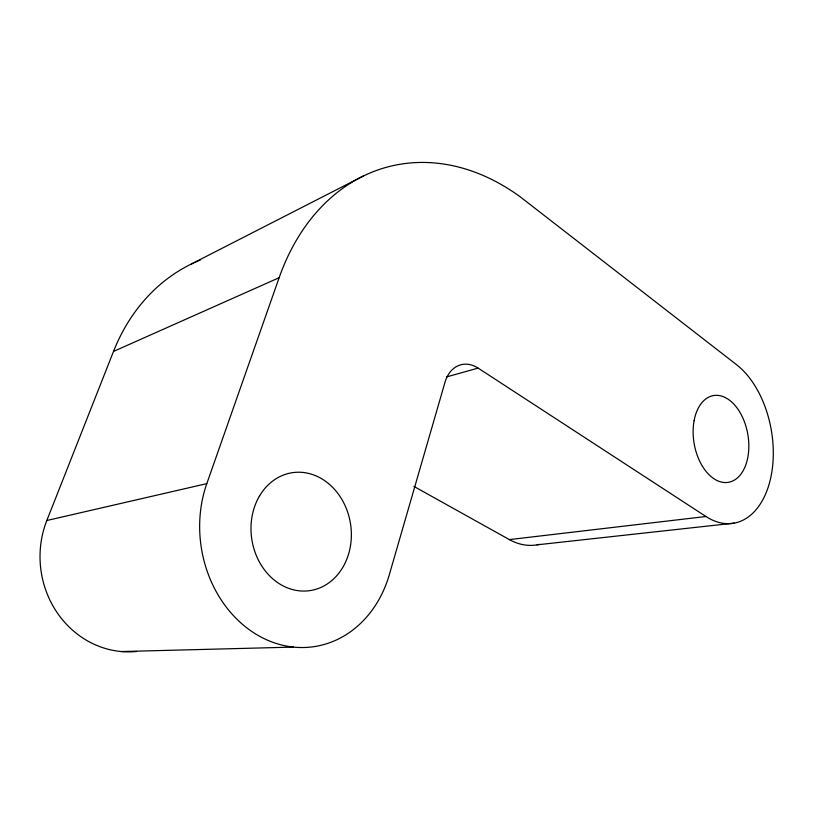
<?xml version="1.0" encoding="UTF-8"?>
<svg xmlns="http://www.w3.org/2000/svg" width="814" height="814" viewBox="0 0 814 814"><rect width="100%" height="100%" fill="white"/><g stroke="black" fill="none" stroke-linecap="round" stroke-linejoin="round"><path stroke-width="1.22" d="M705.952 516.503L478.113 368.101A34.137 25.224 76.1 0 0 445.014 382.204L389.357 574.572A115.527 96.947 81.5 0 1 263.197 638.166A115.527 96.947 81.5 0 1 206.807 483.628L279.141 277.706A240.852 179.212 76 0 1 520.746 197.232L736.507 364.652A85.236 52.778 80.2 0 1 771.092 476.129A85.236 52.778 80.2 0 1 705.952 516.503L509.371 539.601L413.878 486.396M136.62 651.485A93.569 86.793 82.5 0 1 46.825 520.512L113.512 351.434A199.054 167.012 74.1 0 1 200.295 260.042M191.29 264.051L363.553 175.916M113.512 351.434L279.141 277.706M446.408 376.974L478.113 368.101M46.825 520.512L206.807 483.628M537.087 544.831L734.218 523.137M121.327 651.546L293.6 647.099M539.509 544.322A72.66 52.35 80.1 0 1 509.371 539.601M259.361 496.255A59.615 49.959 81.5 0 0 298.016 590.679A59.615 49.959 81.5 0 0 346.123 507.997A59.615 49.959 81.5 0 0 259.361 496.255M694.088 420.746A44.007 27.228 80.2 0 0 728.103 482.366A44.007 27.228 80.2 0 0 740.73 413.716A44.007 27.228 80.2 0 0 694.088 420.746"/></g></svg>
